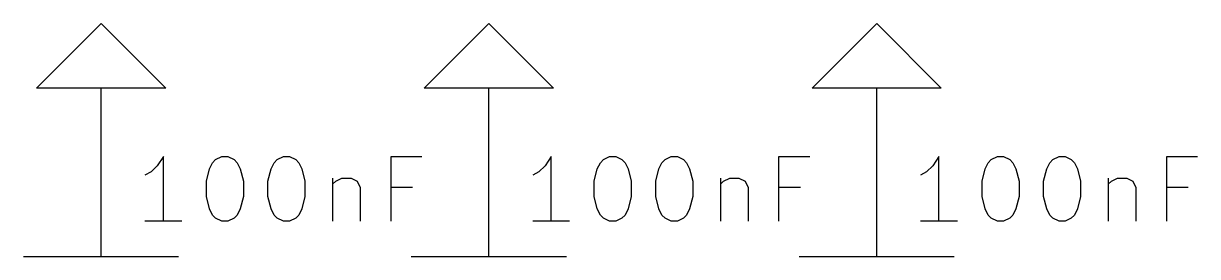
# Model space of a CAD drawing. Header units: inches. Extents: x 0.4 to 16.1, y -11.3 to -0.4.
# Drawn here: x 12.69 to 13.598, y -1.68 to -1.5 of the extents above; entities that cross this region are included whole.
import ezdxf

# ---------------------------------------------------------------- set-up
doc = ezdxf.new("R2010")
doc.units = ezdxf.units.IN
doc.header["$MEASUREMENT"] = 0
doc.layers.add('GREENSIXTYFIVE', color=129, linetype='CONTINUOUS')
doc.layers.add('RED', color=14, linetype='CONTINUOUS')

msp = doc.modelspace()

# ---------------------------------------------------------------- linework, layer by layer
at = {"layer": 'GREENSIXTYFIVE', "linetype": 'CONTINUOUS'}
for p, q in [((12.79819, -1.6028), (12.79343, -1.60994)), ((12.79819, -1.6028), (12.79343, -1.60994)), ((12.79819, -1.6528), (12.79819, -1.6028)), ((12.79819, -1.6528), (12.79819, -1.6028)), ((12.83628, -1.60756), (12.83866, -1.60518)), ((12.83628, -1.60756), (12.83866, -1.60518)), ((12.83866, -1.60518), (12.84342, -1.6028)), ((12.83866, -1.60518), (12.84342, -1.6028)), ((12.84342, -1.6028), (12.84819, -1.6028)), ((12.84342, -1.6028), (12.84819, -1.6028)), ((12.84819, -1.6028), (12.85294, -1.60518)), ((12.84819, -1.6028), (12.85294, -1.60518)), ((12.85294, -1.60518), (12.85533, -1.60756)), ((12.85294, -1.60518), (12.85533, -1.60756)), ((12.8839, -1.60756), (12.88628, -1.60518)), ((12.8839, -1.60756), (12.88628, -1.60518)), ((12.88628, -1.60518), (12.89104, -1.6028)), ((12.88628, -1.60518), (12.89104, -1.6028)), ((12.89104, -1.6028), (12.8958, -1.6028)), ((12.89104, -1.6028), (12.8958, -1.6028)), ((12.8958, -1.6028), (12.90056, -1.60518)), ((12.8958, -1.6028), (12.90056, -1.60518)), ((12.90056, -1.60518), (12.90294, -1.60756)), ((12.90056, -1.60518), (12.90294, -1.60756)), ((12.97437, -1.6528), (12.97437, -1.6028)), ((12.97437, -1.6028), (12.99818, -1.6028)), ((12.97437, -1.6528), (12.97437, -1.6028)), ((12.97437, -1.6028), (12.99818, -1.6028)), ((13.09819, -1.6028), (13.09343, -1.60994)), ((13.09819, -1.6028), (13.09343, -1.60994)), ((13.09819, -1.6528), (13.09819, -1.6028)), ((13.09819, -1.6528), (13.09819, -1.6028)), ((13.13628, -1.60756), (13.13866, -1.60518)), ((13.13628, -1.60756), (13.13866, -1.60518)), ((13.13866, -1.60518), (13.14342, -1.6028)), ((13.13866, -1.60518), (13.14342, -1.6028)), ((13.14342, -1.6028), (13.14819, -1.6028)), ((13.14342, -1.6028), (13.14819, -1.6028)), ((13.14819, -1.6028), (13.15294, -1.60518)), ((13.14819, -1.6028), (13.15294, -1.60518)), ((13.15294, -1.60518), (13.15533, -1.60756)), ((13.15294, -1.60518), (13.15533, -1.60756)), ((13.1839, -1.60756), (13.18628, -1.60518)), ((13.1839, -1.60756), (13.18628, -1.60518)), ((13.18628, -1.60518), (13.19104, -1.6028)), ((13.18628, -1.60518), (13.19104, -1.6028)), ((13.19104, -1.6028), (13.1958, -1.6028)), ((13.19104, -1.6028), (13.1958, -1.6028)), ((13.1958, -1.6028), (13.20056, -1.60518)), ((13.1958, -1.6028), (13.20056, -1.60518)), ((13.20056, -1.60518), (13.20294, -1.60756)), ((13.20056, -1.60518), (13.20294, -1.60756)), ((13.27437, -1.6528), (13.27437, -1.6028)), ((13.27437, -1.6028), (13.29818, -1.6028)), ((13.27437, -1.6528), (13.27437, -1.6028)), ((13.27437, -1.6028), (13.29818, -1.6028)), ((13.39819, -1.6028), (13.39343, -1.60994)), ((13.39819, -1.6028), (13.39343, -1.60994)), ((13.39819, -1.6528), (13.39819, -1.6028)), ((13.39819, -1.6528), (13.39819, -1.6028)), ((13.43628, -1.60756), (13.43866, -1.60518)), ((13.43628, -1.60756), (13.43866, -1.60518)), ((13.43866, -1.60518), (13.44342, -1.6028)), ((13.43866, -1.60518), (13.44342, -1.6028)), ((13.44342, -1.6028), (13.44819, -1.6028)), ((13.44342, -1.6028), (13.44819, -1.6028)), ((13.44819, -1.6028), (13.45294, -1.60518)), ((13.44819, -1.6028), (13.45294, -1.60518)), ((13.45294, -1.60518), (13.45533, -1.60756)), ((13.45294, -1.60518), (13.45533, -1.60756)), ((13.4839, -1.60756), (13.48628, -1.60518)), ((13.4839, -1.60756), (13.48628, -1.60518)), ((13.48628, -1.60518), (13.49104, -1.6028)), ((13.48628, -1.60518), (13.49104, -1.6028)), ((13.49104, -1.6028), (13.4958, -1.6028)), ((13.49104, -1.6028), (13.4958, -1.6028)), ((13.4958, -1.6028), (13.50056, -1.60518)), ((13.4958, -1.6028), (13.50056, -1.60518)), ((13.50056, -1.60518), (13.50294, -1.60756)), ((13.50056, -1.60518), (13.50294, -1.60756)), ((13.57437, -1.6528), (13.57437, -1.6028)), ((13.57437, -1.6028), (13.59818, -1.6028)), ((13.57437, -1.6528), (13.57437, -1.6028)), ((13.57437, -1.6028), (13.59818, -1.6028)), ((12.78866, -1.6147), (12.7839, -1.61709)), ((12.78866, -1.6147), (12.7839, -1.61709)), ((12.79343, -1.60994), (12.78866, -1.6147)), ((12.79343, -1.60994), (12.78866, -1.6147)), ((12.83152, -1.62185), (12.8339, -1.61232)), ((12.83152, -1.62185), (12.8339, -1.61232)), ((12.8339, -1.61232), (12.83628, -1.60756)), ((12.8339, -1.61232), (12.83628, -1.60756)), ((12.85533, -1.60756), (12.85771, -1.61232)), ((12.85533, -1.60756), (12.85771, -1.61232)), ((12.85771, -1.61232), (12.86009, -1.62185)), ((12.85771, -1.61232), (12.86009, -1.62185)), ((12.87914, -1.62185), (12.88152, -1.61232)), ((12.87914, -1.62185), (12.88152, -1.61232)), ((12.88152, -1.61232), (12.8839, -1.60756)), ((12.88152, -1.61232), (12.8839, -1.60756)), ((12.90294, -1.60756), (12.90533, -1.61232)), ((12.90294, -1.60756), (12.90533, -1.61232)), ((12.90533, -1.61232), (12.90771, -1.62185)), ((12.90533, -1.61232), (12.90771, -1.62185)), ((13.08866, -1.6147), (13.0839, -1.61709)), ((13.08866, -1.6147), (13.0839, -1.61709)), ((13.09343, -1.60994), (13.08866, -1.6147)), ((13.09343, -1.60994), (13.08866, -1.6147)), ((13.13152, -1.62185), (13.1339, -1.61232)), ((13.13152, -1.62185), (13.1339, -1.61232)), ((13.1339, -1.61232), (13.13628, -1.60756)), ((13.1339, -1.61232), (13.13628, -1.60756)), ((13.15533, -1.60756), (13.15771, -1.61232)), ((13.15533, -1.60756), (13.15771, -1.61232)), ((13.15771, -1.61232), (13.16009, -1.62185)), ((13.15771, -1.61232), (13.16009, -1.62185)), ((13.17914, -1.62185), (13.18152, -1.61232)), ((13.17914, -1.62185), (13.18152, -1.61232)), ((13.18152, -1.61232), (13.1839, -1.60756)), ((13.18152, -1.61232), (13.1839, -1.60756)), ((13.20294, -1.60756), (13.20533, -1.61232)), ((13.20294, -1.60756), (13.20533, -1.61232)), ((13.20533, -1.61232), (13.20771, -1.62185)), ((13.20533, -1.61232), (13.20771, -1.62185)), ((13.38866, -1.6147), (13.3839, -1.61709)), ((13.38866, -1.6147), (13.3839, -1.61709)), ((13.39343, -1.60994), (13.38866, -1.6147)), ((13.39343, -1.60994), (13.38866, -1.6147)), ((13.43152, -1.62185), (13.4339, -1.61232)), ((13.43152, -1.62185), (13.4339, -1.61232)), ((13.4339, -1.61232), (13.43628, -1.60756)), ((13.4339, -1.61232), (13.43628, -1.60756)), ((13.45533, -1.60756), (13.45771, -1.61232)), ((13.45533, -1.60756), (13.45771, -1.61232)), ((13.45771, -1.61232), (13.46009, -1.62185)), ((13.45771, -1.61232), (13.46009, -1.62185)), ((13.47914, -1.62185), (13.48152, -1.61232)), ((13.47914, -1.62185), (13.48152, -1.61232)), ((13.48152, -1.61232), (13.4839, -1.60756)), ((13.48152, -1.61232), (13.4839, -1.60756)), ((13.50294, -1.60756), (13.50533, -1.61232)), ((13.50294, -1.60756), (13.50533, -1.61232)), ((13.50533, -1.61232), (13.50771, -1.62185)), ((13.50533, -1.61232), (13.50771, -1.62185)), ((12.83152, -1.63375), (12.83152, -1.62185)), ((12.83152, -1.63375), (12.83152, -1.62185)), ((12.86009, -1.62185), (12.86009, -1.63375)), ((12.86009, -1.62185), (12.86009, -1.63375)), ((12.87914, -1.63375), (12.87914, -1.62185)), ((12.87914, -1.63375), (12.87914, -1.62185)), ((12.90771, -1.62185), (12.90771, -1.63375)), ((12.90771, -1.62185), (12.90771, -1.63375)), ((12.92913, -1.61947), (12.92913, -1.6528)), ((12.92913, -1.61947), (12.92913, -1.6528)), ((12.92913, -1.62423), (12.93152, -1.62185)), ((12.92913, -1.62423), (12.93152, -1.62185)), ((12.93152, -1.62185), (12.93628, -1.61947)), ((12.93152, -1.62185), (12.93628, -1.61947)), ((12.93628, -1.61947), (12.94342, -1.61947)), ((12.93628, -1.61947), (12.94342, -1.61947)), ((12.94342, -1.61947), (12.94818, -1.62185)), ((12.94342, -1.61947), (12.94818, -1.62185)), ((12.94818, -1.62185), (12.95056, -1.62661)), ((12.94818, -1.62185), (12.95056, -1.62661)), ((13.13152, -1.63375), (13.13152, -1.62185)), ((13.13152, -1.63375), (13.13152, -1.62185)), ((13.16009, -1.62185), (13.16009, -1.63375)), ((13.16009, -1.62185), (13.16009, -1.63375)), ((13.17914, -1.63375), (13.17914, -1.62185)), ((13.17914, -1.63375), (13.17914, -1.62185)), ((13.20771, -1.62185), (13.20771, -1.63375)), ((13.20771, -1.62185), (13.20771, -1.63375)), ((13.22913, -1.61947), (13.22913, -1.6528)), ((13.22913, -1.61947), (13.22913, -1.6528)), ((13.22913, -1.62423), (13.23152, -1.62185)), ((13.22913, -1.62423), (13.23152, -1.62185)), ((13.23152, -1.62185), (13.23628, -1.61947)), ((13.23152, -1.62185), (13.23628, -1.61947)), ((13.23628, -1.61947), (13.24342, -1.61947)), ((13.23628, -1.61947), (13.24342, -1.61947)), ((13.24342, -1.61947), (13.24818, -1.62185)), ((13.24342, -1.61947), (13.24818, -1.62185)), ((13.24818, -1.62185), (13.25056, -1.62661)), ((13.24818, -1.62185), (13.25056, -1.62661)), ((13.43152, -1.63375), (13.43152, -1.62185)), ((13.43152, -1.63375), (13.43152, -1.62185)), ((13.46009, -1.62185), (13.46009, -1.63375)), ((13.46009, -1.62185), (13.46009, -1.63375)), ((13.47914, -1.63375), (13.47914, -1.62185)), ((13.47914, -1.63375), (13.47914, -1.62185)), ((13.50771, -1.62185), (13.50771, -1.63375)), ((13.50771, -1.62185), (13.50771, -1.63375)), ((13.52913, -1.61947), (13.52913, -1.6528)), ((13.52913, -1.61947), (13.52913, -1.6528)), ((13.52913, -1.62423), (13.53152, -1.62185)), ((13.52913, -1.62423), (13.53152, -1.62185)), ((13.53152, -1.62185), (13.53628, -1.61947)), ((13.53152, -1.62185), (13.53628, -1.61947)), ((13.53628, -1.61947), (13.54342, -1.61947)), ((13.53628, -1.61947), (13.54342, -1.61947)), ((13.54342, -1.61947), (13.54818, -1.62185)), ((13.54342, -1.61947), (13.54818, -1.62185)), ((13.54818, -1.62185), (13.55056, -1.62661)), ((13.54818, -1.62185), (13.55056, -1.62661)), ((12.8339, -1.64328), (12.83152, -1.63375)), ((12.8339, -1.64328), (12.83152, -1.63375)), ((12.86009, -1.63375), (12.85771, -1.64328)), ((12.86009, -1.63375), (12.85771, -1.64328)), ((12.88152, -1.64328), (12.87914, -1.63375)), ((12.88152, -1.64328), (12.87914, -1.63375)), ((12.90771, -1.63375), (12.90533, -1.64328)), ((12.90771, -1.63375), (12.90533, -1.64328)), ((12.95056, -1.62661), (12.95056, -1.6528)), ((12.95056, -1.62661), (12.95056, -1.6528)), ((12.99104, -1.62661), (12.97437, -1.62661)), ((12.99104, -1.62661), (12.97437, -1.62661)), ((13.1339, -1.64328), (13.13152, -1.63375)), ((13.1339, -1.64328), (13.13152, -1.63375)), ((13.16009, -1.63375), (13.15771, -1.64328)), ((13.16009, -1.63375), (13.15771, -1.64328)), ((13.18152, -1.64328), (13.17914, -1.63375)), ((13.18152, -1.64328), (13.17914, -1.63375)), ((13.20771, -1.63375), (13.20533, -1.64328)), ((13.20771, -1.63375), (13.20533, -1.64328)), ((13.25056, -1.62661), (13.25056, -1.6528)), ((13.25056, -1.62661), (13.25056, -1.6528)), ((13.29104, -1.62661), (13.27437, -1.62661)), ((13.29104, -1.62661), (13.27437, -1.62661)), ((13.4339, -1.64328), (13.43152, -1.63375)), ((13.4339, -1.64328), (13.43152, -1.63375)), ((13.46009, -1.63375), (13.45771, -1.64328)), ((13.46009, -1.63375), (13.45771, -1.64328)), ((13.48152, -1.64328), (13.47914, -1.63375)), ((13.48152, -1.64328), (13.47914, -1.63375)), ((13.50771, -1.63375), (13.50533, -1.64328)), ((13.50771, -1.63375), (13.50533, -1.64328)), ((13.55056, -1.62661), (13.55056, -1.6528)), ((13.55056, -1.62661), (13.55056, -1.6528)), ((13.59104, -1.62661), (13.57437, -1.62661)), ((13.59104, -1.62661), (13.57437, -1.62661)), ((12.83628, -1.64804), (12.8339, -1.64328)), ((12.83628, -1.64804), (12.8339, -1.64328)), ((12.85771, -1.64328), (12.85533, -1.64804)), ((12.85771, -1.64328), (12.85533, -1.64804)), ((12.8839, -1.64804), (12.88152, -1.64328)), ((12.8839, -1.64804), (12.88152, -1.64328)), ((12.90533, -1.64328), (12.90294, -1.64804)), ((12.90533, -1.64328), (12.90294, -1.64804)), ((13.13628, -1.64804), (13.1339, -1.64328)), ((13.13628, -1.64804), (13.1339, -1.64328)), ((13.15771, -1.64328), (13.15533, -1.64804)), ((13.15771, -1.64328), (13.15533, -1.64804)), ((13.1839, -1.64804), (13.18152, -1.64328)), ((13.1839, -1.64804), (13.18152, -1.64328)), ((13.20533, -1.64328), (13.20294, -1.64804)), ((13.20533, -1.64328), (13.20294, -1.64804)), ((13.43628, -1.64804), (13.4339, -1.64328)), ((13.43628, -1.64804), (13.4339, -1.64328)), ((13.45771, -1.64328), (13.45533, -1.64804)), ((13.45771, -1.64328), (13.45533, -1.64804)), ((13.4839, -1.64804), (13.48152, -1.64328)), ((13.4839, -1.64804), (13.48152, -1.64328)), ((13.50533, -1.64328), (13.50294, -1.64804)), ((13.50533, -1.64328), (13.50294, -1.64804)), ((12.81247, -1.6528), (12.7839, -1.6528)), ((12.81247, -1.6528), (12.7839, -1.6528)), ((12.83866, -1.65042), (12.83628, -1.64804)), ((12.83866, -1.65042), (12.83628, -1.64804)), ((12.84342, -1.6528), (12.83866, -1.65042)), ((12.84342, -1.6528), (12.83866, -1.65042)), ((12.84819, -1.6528), (12.84342, -1.6528)), ((12.84819, -1.6528), (12.84342, -1.6528)), ((12.85294, -1.65042), (12.84819, -1.6528)), ((12.85294, -1.65042), (12.84819, -1.6528)), ((12.85533, -1.64804), (12.85294, -1.65042)), ((12.85533, -1.64804), (12.85294, -1.65042)), ((12.88628, -1.65042), (12.8839, -1.64804)), ((12.88628, -1.65042), (12.8839, -1.64804)), ((12.89104, -1.6528), (12.88628, -1.65042)), ((12.89104, -1.6528), (12.88628, -1.65042)), ((12.8958, -1.6528), (12.89104, -1.6528)), ((12.8958, -1.6528), (12.89104, -1.6528)), ((12.90056, -1.65042), (12.8958, -1.6528)), ((12.90056, -1.65042), (12.8958, -1.6528)), ((12.90294, -1.64804), (12.90056, -1.65042)), ((12.90294, -1.64804), (12.90056, -1.65042)), ((13.11247, -1.6528), (13.0839, -1.6528)), ((13.11247, -1.6528), (13.0839, -1.6528)), ((13.13866, -1.65042), (13.13628, -1.64804)), ((13.13866, -1.65042), (13.13628, -1.64804)), ((13.14342, -1.6528), (13.13866, -1.65042)), ((13.14342, -1.6528), (13.13866, -1.65042)), ((13.14819, -1.6528), (13.14342, -1.6528)), ((13.14819, -1.6528), (13.14342, -1.6528)), ((13.15294, -1.65042), (13.14819, -1.6528)), ((13.15294, -1.65042), (13.14819, -1.6528)), ((13.15533, -1.64804), (13.15294, -1.65042)), ((13.15533, -1.64804), (13.15294, -1.65042)), ((13.18628, -1.65042), (13.1839, -1.64804)), ((13.18628, -1.65042), (13.1839, -1.64804)), ((13.19104, -1.6528), (13.18628, -1.65042)), ((13.19104, -1.6528), (13.18628, -1.65042)), ((13.1958, -1.6528), (13.19104, -1.6528)), ((13.1958, -1.6528), (13.19104, -1.6528)), ((13.20056, -1.65042), (13.1958, -1.6528)), ((13.20056, -1.65042), (13.1958, -1.6528)), ((13.20294, -1.64804), (13.20056, -1.65042)), ((13.20294, -1.64804), (13.20056, -1.65042)), ((13.41247, -1.6528), (13.3839, -1.6528)), ((13.41247, -1.6528), (13.3839, -1.6528)), ((13.43866, -1.65042), (13.43628, -1.64804)), ((13.43866, -1.65042), (13.43628, -1.64804)), ((13.44342, -1.6528), (13.43866, -1.65042)), ((13.44342, -1.6528), (13.43866, -1.65042)), ((13.44819, -1.6528), (13.44342, -1.6528)), ((13.44819, -1.6528), (13.44342, -1.6528)), ((13.45294, -1.65042), (13.44819, -1.6528)), ((13.45294, -1.65042), (13.44819, -1.6528)), ((13.45533, -1.64804), (13.45294, -1.65042)), ((13.45533, -1.64804), (13.45294, -1.65042)), ((13.48628, -1.65042), (13.4839, -1.64804)), ((13.48628, -1.65042), (13.4839, -1.64804)), ((13.49104, -1.6528), (13.48628, -1.65042)), ((13.49104, -1.6528), (13.48628, -1.65042)), ((13.4958, -1.6528), (13.49104, -1.6528)), ((13.4958, -1.6528), (13.49104, -1.6528)), ((13.50056, -1.65042), (13.4958, -1.6528)), ((13.50056, -1.65042), (13.4958, -1.6528)), ((13.50294, -1.64804), (13.50056, -1.65042)), ((13.50294, -1.64804), (13.50056, -1.65042))]:
    msp.add_line(p, q, dxfattribs=at)
at = {"layer": 'RED', "linetype": 'CONTINUOUS'}
for p, q in [((12.7, -1.55), (12.75, -1.5)), ((12.75, -1.5), (12.8, -1.55)), ((13, -1.55), (13.05, -1.5)), ((13.05, -1.5), (13.1, -1.55)), ((13.3, -1.55), (13.35, -1.5)), ((13.35, -1.5), (13.4, -1.55)), ((12.75, -1.55), (12.7, -1.55)), ((12.75, -1.6), (12.75, -1.55)), ((12.8, -1.55), (12.75, -1.55)), ((13.05, -1.55), (13, -1.55)), ((13.05, -1.6), (13.05, -1.55)), ((13.1, -1.55), (13.05, -1.55)), ((13.35, -1.55), (13.3, -1.55)), ((13.35, -1.6), (13.35, -1.55)), ((13.4, -1.55), (13.35, -1.55)), ((12.75, -1.68), (12.75, -1.6)), ((12.75, -1.68), (12.75, -1.6)), ((13.05, -1.68), (13.05, -1.6)), ((13.05, -1.68), (13.05, -1.6)), ((13.35, -1.68), (13.35, -1.6)), ((13.35, -1.68), (13.35, -1.6)), ((12.69, -1.68), (12.81, -1.68)), ((12.99, -1.68), (13.11, -1.68)), ((13.29, -1.68), (13.41, -1.68))]:
    msp.add_line(p, q, dxfattribs=at)

doc.saveas('drawing.dxf')
